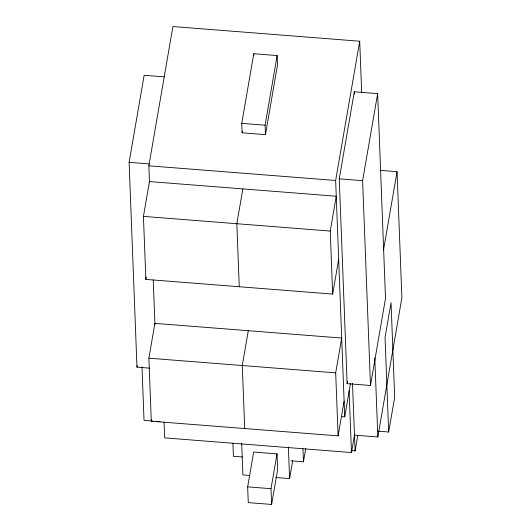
<?xml version="1.0" encoding="UTF-8"?>
<svg xmlns="http://www.w3.org/2000/svg" width="531" height="531" viewBox="0 0 531 531"><rect width="100%" height="100%" fill="white"/><g stroke="black" fill="none" stroke-linecap="round" stroke-linejoin="round"><path stroke-width="0.8" d="M149.855 368.162L136.971 367.153L129.113 162.327L144.147 75.289L164.271 76.869M149.483 182.339L148.846 165.811L172.907 26.55L359.706 41.219L361.671 92.454M143.436 216.382L149.457 181.569L336.256 196.238L330.242 231.058L332.658 294.081L145.859 279.406L143.436 216.382L330.242 231.058M145.859 279.406L146.277 276.983M136.971 367.153L137.25 365.527M148.879 358.186L154.893 323.372L341.698 338.041L335.685 372.855L338.101 435.878L151.302 421.209L148.879 358.186L335.685 372.855M151.302 421.209L151.581 419.59M241.751 123.358L253.778 53.724L277.129 55.563L277.494 65.014L265.467 134.648L242.116 132.81L241.751 123.358L265.102 125.19L265.467 134.648M242.116 132.81L242.395 131.19M242.853 188.903L236.839 223.724L239.262 286.747M265.102 125.19L277.129 55.563M248.296 330.707L242.282 365.52L244.705 428.544M247.658 486.861L253.672 452.047L277.023 453.879L277.627 469.636L271.613 504.45L248.262 502.618L247.658 486.861L271.009 488.693L271.613 504.45M271.009 488.693L277.023 453.879M341.413 416.563L344.719 416.822L335.652 180.48L359.706 41.219M339.263 178.834L354.296 91.79L377.647 93.622L385.506 298.449L370.472 385.493L347.121 383.654L339.263 178.834L362.613 180.666L370.472 385.493M275.669 477.495L289.594 478.59L292.674 460.775M291.088 460.802L303.453 461.778L305.71 448.722M332.658 294.081L338.672 259.261M362.613 180.666L377.647 93.622M338.101 435.878L344.115 401.064M347.121 383.654L347.546 381.218M344.719 416.822L350.487 383.428M383.409 250.665L397.055 171.666L380.143 170.338M164.072 422.231L164.676 437.883L351.476 452.551L354.482 435.141L377.833 436.98L401.887 297.712L397.055 171.666M350.958 450.573L355.086 450.899L357.761 435.427M388.672 432.022L394.686 397.208L391.055 302.67L385.041 337.484L388.672 432.022L378.019 431.185M129.113 162.327L149.238 163.906M148.846 165.811L335.652 180.48M152.888 421.076L144.034 420.379L141.976 366.835M156.107 421.329L160.136 421.647M242.468 456.985L233.401 456.275L232.903 443.232M249.451 475.437L242.893 474.92L241.685 443.412M374.8 357.887L377.833 436.98M354.296 91.79L354.389 94.266M352.491 383.243L355.086 450.899M349.106 390.763L351.476 452.551M302.949 448.735L303.453 461.778M288.386 447.075L289.594 478.59M253.778 53.724L253.845 55.304M153.227 279.85L154.939 324.474"/></g></svg>
